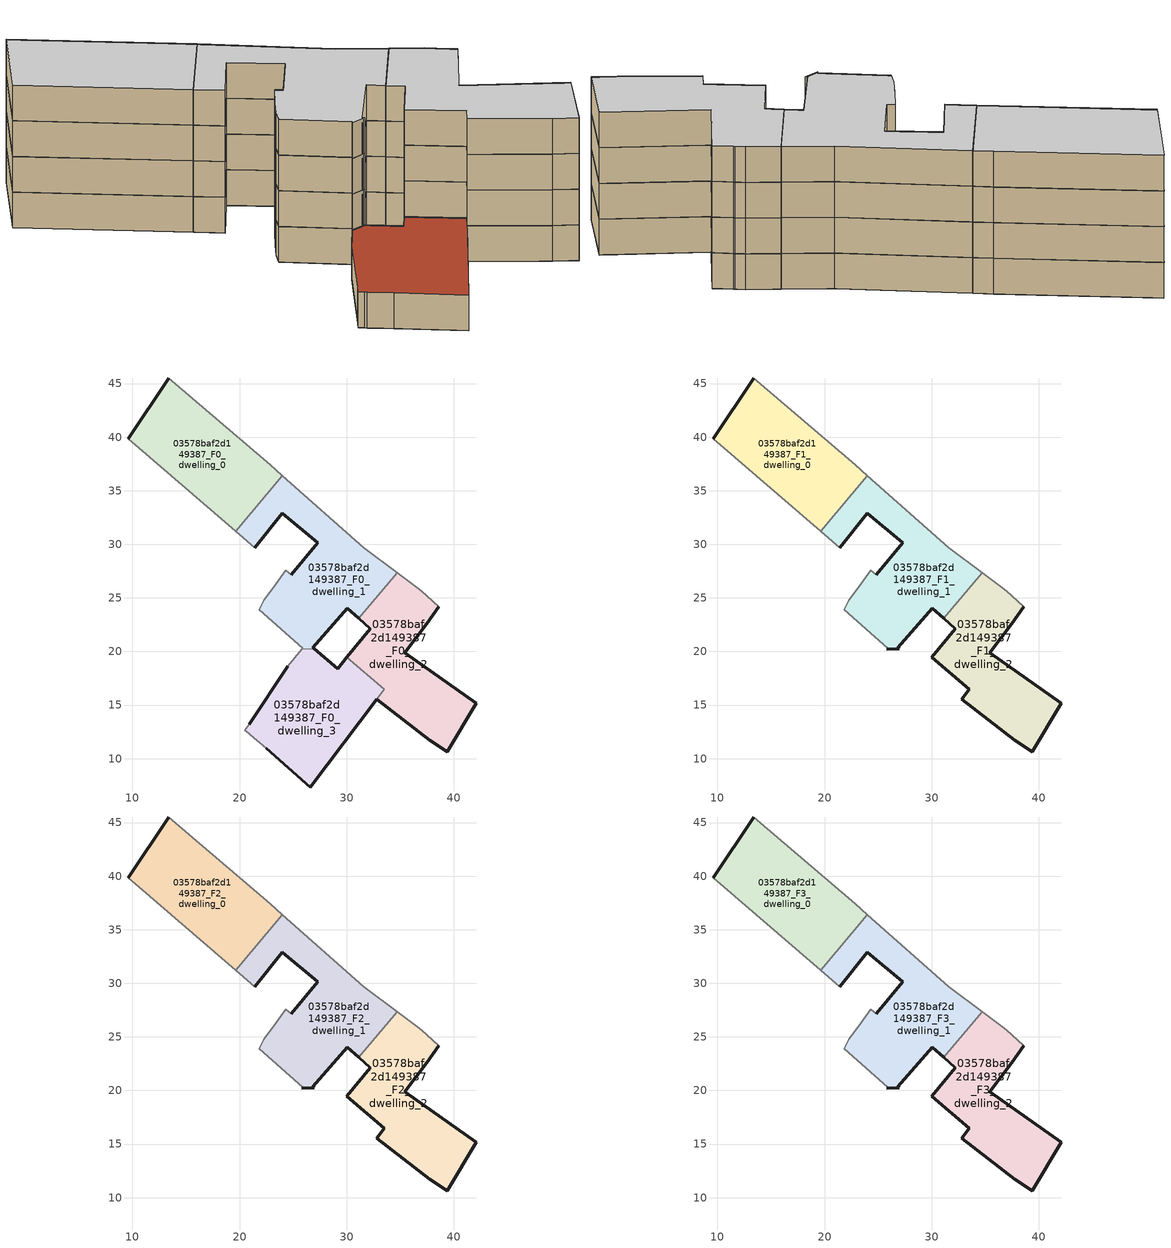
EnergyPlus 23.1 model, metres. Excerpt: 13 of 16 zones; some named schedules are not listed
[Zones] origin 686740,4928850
03578baf2d149387_F0_dwelling_0
 floor ground (EU_floor_Construction): 19.62,31.23 23.99,36.41 22.85,37.42 13.37,45.52 9.59,39.83 z0
 wall outside (EU_wall_Construction): 9.59,39.83 13.37,45.52 z0:3
 wall adiabatic (EU_wall_Construction): 19.62,31.23 9.59,39.83 / 13.37,45.52 22.85,37.42 23.99,36.41 z0:3
 wall to 03578baf2d149387_F0_dwelling_1 (EU_wall_Construction): 23.99,36.41 19.62,31.23 z0:3
03578baf2d149387_F0_dwelling_1
 floor ground (EU_floor_Construction): 31.12,23.08 34.7,27.33 31.57,29.67 23.99,36.41 19.62,31.23 21.4,29.7 23.96,32.9 27.28,30.13 24.81,27.18 24.3,27.57 23.14,25.97 22.27,24.76 21.84,23.9 25.89,20.32 25.8,20.2 26.95,20.25 26.84,20.35 30.05,24.04 z0
 wall outside (EU_wall_Construction): 24.81,27.18 27.28,30.13 23.96,32.9 21.4,29.7 / 31.12,23.08 30.05,24.04 26.84,20.35 26.95,20.25 z0:3
 wall adiabatic (EU_wall_Construction): 21.4,29.7 19.62,31.23 / 23.99,36.41 31.57,29.67 34.7,27.33 / 25.8,20.2 25.89,20.32 21.84,23.9 22.27,24.76 23.14,25.97 24.3,27.57 24.81,27.18 z0:3
 wall to 03578baf2d149387_F0_dwelling_3 (EU_wall_Construction): 26.95,20.25 25.8,20.2 z0:3
 wall to 03578baf2d149387_F0_dwelling_2 (EU_wall_Construction): 34.7,27.33 31.12,23.08 z0:3
03578baf2d149387_F0_dwelling_2
 floor ground (EU_floor_Construction): 39.35,10.65 42.09,15.17 35.39,19.87 37.44,22.61 38.6,24.17 37.47,25.18 37.36,25.28 36.78,25.79 34.7,27.33 31.12,23.08 32.18,22.12 30,19.44 33.51,16.48 32.79,15.54 37.75,11.74 z0
 wall outside (EU_wall_Construction): 30,19.44 32.18,22.12 31.12,23.08 / 38.6,24.17 37.44,22.61 35.39,19.87 42.09,15.17 39.35,10.65 37.75,11.74 32.79,15.54 z0:3
 wall adiabatic (EU_wall_Construction): 34.7,27.33 36.78,25.79 37.36,25.28 37.47,25.18 38.6,24.17 z0:3
 wall to 03578baf2d149387_F0_dwelling_3 (EU_wall_Construction): 32.79,15.54 33.51,16.48 30,19.44 z0:3
03578baf2d149387_F0_dwelling_3
 floor ground (EU_floor_Construction): 26.6,7.35 33.51,16.48 30,19.44 29.13,18.38 26.95,20.25 25.8,20.2 24.51,18.6 20.88,13.23 20.49,12.65 20.83,12.35 21,12.21 22.46,10.95 z0
 wall outside (EU_wall_Construction): 20.88,13.23 24.51,18.6 / 26.95,20.25 29.13,18.38 30,19.44 / 32.79,15.54 26.6,7.35 22.46,10.95 z0:3
 wall adiabatic (EU_wall_Construction): 24.51,18.6 25.8,20.2 / 22.46,10.95 21,12.21 20.83,12.35 20.49,12.65 20.88,13.23 z0:3
 roof outside (EU_roof_Construction): 30,19.44 33.51,16.48 26.6,7.35 22.46,10.95 21,12.21 20.83,12.35 20.49,12.65 20.88,13.23 24.51,18.6 25.8,20.2 26.95,20.25 29.13,18.38 z3
03578baf2d149387_F1_dwelling_0
 floor to 03578baf2d149387_F0_dwelling_0 (EU_floor_Construction): 19.62,31.23 23.99,36.41 22.85,37.42 13.37,45.52 9.59,39.83 z3
 wall outside (EU_wall_Construction): 9.59,39.83 13.37,45.52 z3:6
 wall adiabatic (EU_wall_Construction): 19.62,31.23 9.59,39.83 / 13.37,45.52 22.85,37.42 23.99,36.41 z3:6
 wall to 03578baf2d149387_F1_dwelling_1 (EU_wall_Construction): 23.99,36.41 19.62,31.23 z3:6
03578baf2d149387_F1_dwelling_1
 floor to 03578baf2d149387_F0_dwelling_1 (EU_floor_Construction): 31.12,23.08 34.7,27.33 31.57,29.67 23.99,36.41 19.62,31.23 21.4,29.7 23.96,32.9 27.28,30.13 24.81,27.18 24.3,27.57 23.14,25.97 22.27,24.76 21.84,23.9 25.89,20.32 25.8,20.2 26.95,20.25 26.84,20.35 30.05,24.04 z3
 wall outside (EU_wall_Construction): 24.81,27.18 27.28,30.13 23.96,32.9 21.4,29.7 / 31.12,23.08 30.05,24.04 26.84,20.35 26.95,20.25 25.8,20.2 z3:6
 wall adiabatic (EU_wall_Construction): 21.4,29.7 19.62,31.23 / 23.99,36.41 31.57,29.67 34.7,27.33 / 25.8,20.2 25.89,20.32 21.84,23.9 22.27,24.76 23.14,25.97 24.3,27.57 24.81,27.18 z3:6
 wall to 03578baf2d149387_F1_dwelling_2 (EU_wall_Construction): 34.7,27.33 31.12,23.08 z3:6
03578baf2d149387_F1_dwelling_2
 floor to 03578baf2d149387_F0_dwelling_2 (EU_floor_Construction): 39.35,10.65 42.09,15.17 35.39,19.87 37.44,22.61 38.6,24.17 37.47,25.18 37.36,25.28 36.78,25.79 34.7,27.33 31.12,23.08 32.18,22.12 30,19.44 33.51,16.48 32.79,15.54 37.75,11.74 z3
 wall outside (EU_wall_Construction): 38.6,24.17 37.44,22.61 35.39,19.87 42.09,15.17 39.35,10.65 37.75,11.74 32.79,15.54 33.51,16.48 30,19.44 32.18,22.12 31.12,23.08 z3:6
 wall adiabatic (EU_wall_Construction): 34.7,27.33 36.78,25.79 37.36,25.28 37.47,25.18 38.6,24.17 z3:6
03578baf2d149387_F2_dwelling_0
 floor to 03578baf2d149387_F1_dwelling_0 (EU_floor_Construction): 19.62,31.23 23.99,36.41 22.85,37.42 13.37,45.52 9.59,39.83 z6
 wall outside (EU_wall_Construction): 9.59,39.83 13.37,45.52 z6:9
 wall adiabatic (EU_wall_Construction): 19.62,31.23 9.59,39.83 / 13.37,45.52 22.85,37.42 23.99,36.41 z6:9
 wall to 03578baf2d149387_F2_dwelling_1 (EU_wall_Construction): 23.99,36.41 19.62,31.23 z6:9
03578baf2d149387_F2_dwelling_1
 floor to 03578baf2d149387_F1_dwelling_1 (EU_floor_Construction): 31.12,23.08 34.7,27.33 31.57,29.67 23.99,36.41 19.62,31.23 21.4,29.7 23.96,32.9 27.28,30.13 24.81,27.18 24.3,27.57 23.14,25.97 22.27,24.76 21.84,23.9 25.89,20.32 25.8,20.2 26.95,20.25 26.84,20.35 30.05,24.04 z6
 wall outside (EU_wall_Construction): 24.81,27.18 27.28,30.13 23.96,32.9 21.4,29.7 / 31.12,23.08 30.05,24.04 26.84,20.35 26.95,20.25 25.8,20.2 z6:9
 wall adiabatic (EU_wall_Construction): 21.4,29.7 19.62,31.23 / 23.99,36.41 31.57,29.67 34.7,27.33 / 25.8,20.2 25.89,20.32 21.84,23.9 22.27,24.76 23.14,25.97 24.3,27.57 24.81,27.18 z6:9
 wall to 03578baf2d149387_F2_dwelling_2 (EU_wall_Construction): 34.7,27.33 31.12,23.08 z6:9
03578baf2d149387_F2_dwelling_2
 floor to 03578baf2d149387_F1_dwelling_2 (EU_floor_Construction): 39.35,10.65 42.09,15.17 35.39,19.87 37.44,22.61 38.6,24.17 37.47,25.18 37.36,25.28 36.78,25.79 34.7,27.33 31.12,23.08 32.18,22.12 30,19.44 33.51,16.48 32.79,15.54 37.75,11.74 z6
 wall outside (EU_wall_Construction): 38.6,24.17 37.44,22.61 35.39,19.87 42.09,15.17 39.35,10.65 37.75,11.74 32.79,15.54 33.51,16.48 30,19.44 32.18,22.12 31.12,23.08 z6:9
 wall adiabatic (EU_wall_Construction): 34.7,27.33 36.78,25.79 37.36,25.28 37.47,25.18 38.6,24.17 z6:9
03578baf2d149387_F3_dwelling_0
 floor to 03578baf2d149387_F2_dwelling_0 (EU_floor_Construction): 19.62,31.23 23.99,36.41 22.85,37.42 13.37,45.52 9.59,39.83 z9
 wall outside (EU_wall_Construction): 9.59,39.83 13.37,45.52 z9:12
 wall adiabatic (EU_wall_Construction): 19.62,31.23 9.59,39.83 / 13.37,45.52 22.85,37.42 23.99,36.41 z9:12
 wall to 03578baf2d149387_F3_dwelling_1 (EU_wall_Construction): 23.99,36.41 19.62,31.23 z9:12
 ceiling to 03578baf2d149387_F4_dwelling_0 (EU_floor_Construction): 22.85,37.42 23.99,36.41 19.62,31.23 9.59,39.83 13.37,45.52 z12
03578baf2d149387_F3_dwelling_1
 floor to 03578baf2d149387_F2_dwelling_1 (EU_floor_Construction): 31.12,23.08 34.7,27.33 31.57,29.67 23.99,36.41 19.62,31.23 21.4,29.7 23.96,32.9 27.28,30.13 24.81,27.18 24.3,27.57 23.14,25.97 22.27,24.76 21.84,23.9 25.89,20.32 25.8,20.2 26.95,20.25 26.84,20.35 30.05,24.04 z9
 wall outside (EU_wall_Construction): 24.81,27.18 27.28,30.13 23.96,32.9 21.4,29.7 / 31.12,23.08 30.05,24.04 26.84,20.35 26.95,20.25 25.8,20.2 z9:12
 wall adiabatic (EU_wall_Construction): 21.4,29.7 19.62,31.23 / 23.99,36.41 31.57,29.67 34.7,27.33 / 25.8,20.2 25.89,20.32 21.84,23.9 22.27,24.76 23.14,25.97 24.3,27.57 24.81,27.18 z9:12
 wall to 03578baf2d149387_F3_dwelling_2 (EU_wall_Construction): 34.7,27.33 31.12,23.08 z9:12
 ceiling to 03578baf2d149387_F4_dwelling_1 (EU_floor_Construction): 31.57,29.67 34.7,27.33 31.12,23.08 30.05,24.04 26.84,20.35 26.95,20.25 25.8,20.2 25.89,20.32 21.84,23.9 22.27,24.76 23.14,25.97 24.3,27.57 24.81,27.18 27.28,30.13 23.96,32.9 21.4,29.7 19.62,31.23 23.99,36.41 z12
03578baf2d149387_F3_dwelling_2
 floor to 03578baf2d149387_F2_dwelling_2 (EU_floor_Construction): 39.35,10.65 42.09,15.17 35.39,19.87 37.44,22.61 38.6,24.17 37.47,25.18 37.36,25.28 36.78,25.79 34.7,27.33 31.12,23.08 32.18,22.12 30,19.44 33.51,16.48 32.79,15.54 37.75,11.74 z9
 wall outside (EU_wall_Construction): 38.6,24.17 37.44,22.61 35.39,19.87 42.09,15.17 39.35,10.65 37.75,11.74 32.79,15.54 33.51,16.48 30,19.44 32.18,22.12 31.12,23.08 z9:12
 wall adiabatic (EU_wall_Construction): 34.7,27.33 36.78,25.79 37.36,25.28 37.47,25.18 38.6,24.17 z9:12
 ceiling to 03578baf2d149387_F4_dwelling_2 (EU_floor_Construction): 38.6,24.17 37.44,22.61 35.39,19.87 42.09,15.17 39.35,10.65 37.75,11.74 32.79,15.54 33.51,16.48 30,19.44 32.18,22.12 31.12,23.08 34.7,27.33 36.78,25.79 37.36,25.28 37.47,25.18 z12
[Building]
EU S2 Campaign: North Axis=0; Terrain=City; Solar Distribution=FullExterior
[Site:Location]
Bologna: Latitude=44.5; Longitude=11.25; Time Zone=1; Elevation=37
[SizingPeriod:WeatherFileDays]
AnnualSizingPeriod: Begin Month=1; Begin Day of Month=1; End Month=12; End Day of Month=31; Day of Week for Start Day=Monday; Use Weather File Daylight Saving Period=No; Use Weather File Rain and Snow Indicators=No
[MATERIAL]
EU_InternalMass_Material: Roughness=MediumRough; Thickness=0.1; Conductivity=1; Density=1800; Specific Heat=900; Thermal Absorptance=0.9; Solar Absorptance=0.7; Visible Absorptance=0.7
[MATERIAL:NOMASS] Roughness=MediumRough; Thermal Absorptance=0.9; Solar Absorptance=0.7; Visible Absorptance=0.7
Name | Thermal Resistance
EU_wall_NoMass | 0.905828
EU_roof_NoMass | 0.37593
EU_floor_NoMass | 0.67114
[CONSTRUCTION]
EU_wall_Construction: EU_wall_NoMass
EU_roof_Construction: EU_roof_NoMass
EU_floor_Construction: EU_floor_NoMass
EU_InternalMass_Construction: EU_InternalMass_Material
[ZONE] Type=1; Multiplier=1; Ceiling Height=autocalculate; Floor Area=autocalculate; Part of Total Floor Area=Yes
Name | Volume
03578baf2d149387_F0_dwelling_0; 03578baf2d149387_F1_dwelling_0; 03578baf2d149387_F2_dwelling_0; 03578baf2d149387_F3_dwelling_0 | 277.094
03578baf2d149387_F0_dwelling_1 | 303.977
03578baf2d149387_F1_dwelling_1; 03578baf2d149387_F2_dwelling_1; 03578baf2d149387_F3_dwelling_1 | 303.979
03578baf2d149387_F0_dwelling_2; 03578baf2d149387_F1_dwelling_2; 03578baf2d149387_F2_dwelling_2; 03578baf2d149387_F3_dwelling_2 | 259.739
03578baf2d149387_F0_dwelling_3 | 267.571
[INTERNALMASS] Construction=EU_InternalMass_Construction
Name | Zone or ZoneList | Surface Area
03578baf2d149387_F0_dwelling_0_EU_InternalMass | 03578baf2d149387_F0_dwelling_0 | 92.3644
03578baf2d149387_F0_dwelling_1_EU_InternalMass | 03578baf2d149387_F0_dwelling_1 | 101.326
03578baf2d149387_F0_dwelling_2_EU_InternalMass | 03578baf2d149387_F0_dwelling_2 | 86.5783
03578baf2d149387_F0_dwelling_3_EU_InternalMass | 03578baf2d149387_F0_dwelling_3 | 89.1925
03578baf2d149387_F1_dwelling_0_EU_InternalMass | 03578baf2d149387_F1_dwelling_0 | 145.368
03578baf2d149387_F1_dwelling_1_EU_InternalMass | 03578baf2d149387_F1_dwelling_1 | 107.742
03578baf2d149387_F1_dwelling_2_EU_InternalMass | 03578baf2d149387_F1_dwelling_2 | 116.357
03578baf2d149387_F2_dwelling_0_EU_InternalMass | 03578baf2d149387_F2_dwelling_0 | 145.368
03578baf2d149387_F2_dwelling_1_EU_InternalMass | 03578baf2d149387_F2_dwelling_1 | 107.742
03578baf2d149387_F2_dwelling_2_EU_InternalMass | 03578baf2d149387_F2_dwelling_2 | 116.357
03578baf2d149387_F3_dwelling_0_EU_InternalMass | 03578baf2d149387_F3_dwelling_0 | 145.368
03578baf2d149387_F3_dwelling_1_EU_InternalMass | 03578baf2d149387_F3_dwelling_1 | 107.742
03578baf2d149387_F3_dwelling_2_EU_InternalMass | 03578baf2d149387_F3_dwelling_2 | 116.357
[OTHEREQUIPMENT] Fuel Type=Electricity; Design Level Calculation Method=Watts/Area; Power per Zone Floor Area=1; Fraction Latent=0; Fraction Radiant=0; Fraction Lost=0; Carbon Dioxide Generation Rate=0; EndUse Subcategory=EU_Step8_InternalGains
Name | Zone or ZoneList or Space or SpaceList | Schedule
EU_Step8_InternalGain_03578baf2d149387_F0_dwelling_0_f000 | 03578baf2d149387_F0_dwelling_0 | EU_Step8_GainSchedule_03578baf2d149387_F0_dwelling_0_f000
EU_Step8_InternalGain_03578baf2d149387_F0_dwelling_1_f000 | 03578baf2d149387_F0_dwelling_1 | EU_Step8_GainSchedule_03578baf2d149387_F0_dwelling_1_f000
EU_Step8_InternalGain_03578baf2d149387_F0_dwelling_2_f000 | 03578baf2d149387_F0_dwelling_2 | EU_Step8_GainSchedule_03578baf2d149387_F0_dwelling_2_f000
EU_Step8_InternalGain_03578baf2d149387_F0_dwelling_3_f000 | 03578baf2d149387_F0_dwelling_3 | EU_Step8_GainSchedule_03578baf2d149387_F0_dwelling_3_f000
EU_Step8_InternalGain_03578baf2d149387_F1_dwelling_0_f000 | 03578baf2d149387_F1_dwelling_0 | EU_Step8_GainSchedule_03578baf2d149387_F1_dwelling_0_f000
EU_Step8_InternalGain_03578baf2d149387_F1_dwelling_1_f000 | 03578baf2d149387_F1_dwelling_1 | EU_Step8_GainSchedule_03578baf2d149387_F1_dwelling_1_f000
EU_Step8_InternalGain_03578baf2d149387_F1_dwelling_2_f000 | 03578baf2d149387_F1_dwelling_2 | EU_Step8_GainSchedule_03578baf2d149387_F1_dwelling_2_f000
EU_Step8_InternalGain_03578baf2d149387_F2_dwelling_0_f000 | 03578baf2d149387_F2_dwelling_0 | EU_Step8_GainSchedule_03578baf2d149387_F2_dwelling_0_f000
EU_Step8_InternalGain_03578baf2d149387_F2_dwelling_1_f000 | 03578baf2d149387_F2_dwelling_1 | EU_Step8_GainSchedule_03578baf2d149387_F2_dwelling_1_f000
EU_Step8_InternalGain_03578baf2d149387_F2_dwelling_2_f000 | 03578baf2d149387_F2_dwelling_2 | EU_Step8_GainSchedule_03578baf2d149387_F2_dwelling_2_f000
EU_Step8_InternalGain_03578baf2d149387_F3_dwelling_0_f000 | 03578baf2d149387_F3_dwelling_0 | EU_Step8_GainSchedule_03578baf2d149387_F3_dwelling_0_f000
EU_Step8_InternalGain_03578baf2d149387_F3_dwelling_1_f000 | 03578baf2d149387_F3_dwelling_1 | EU_Step8_GainSchedule_03578baf2d149387_F3_dwelling_1_f000
EU_Step8_InternalGain_03578baf2d149387_F3_dwelling_2_f000 | 03578baf2d149387_F3_dwelling_2 | EU_Step8_GainSchedule_03578baf2d149387_F3_dwelling_2_f000
[ZONEVENTILATION:DESIGNFLOWRATE] Schedule=EU_AlwaysOn; Design Flow Rate Calculation Method=AirChanges/Hour; Air Changes per Hour=0.73129; Ventilation Type=Natural; Fan Pressure Rise=0; Fan Total Efficiency=1; Constant Term Coefficient=1; Temperature Term Coefficient=0; Velocity Term Coefficient=0; Velocity Squared Term Coefficient=0; Minimum Indoor Temperature=-100; Maximum Indoor Temperature=100; Delta Temperature=-100; Minimum Outdoor Temperature=-100; Maximum Outdoor Temperature=100; Maximum Wind Speed=40
Name | Zone or ZoneList or Space or SpaceList
EU_ConstantAir_03578baf2d149387_F0_dwelling_0 | 03578baf2d149387_F0_dwelling_0
EU_ConstantAir_03578baf2d149387_F0_dwelling_1 | 03578baf2d149387_F0_dwelling_1
EU_ConstantAir_03578baf2d149387_F0_dwelling_2 | 03578baf2d149387_F0_dwelling_2
EU_ConstantAir_03578baf2d149387_F0_dwelling_3 | 03578baf2d149387_F0_dwelling_3
EU_ConstantAir_03578baf2d149387_F1_dwelling_0 | 03578baf2d149387_F1_dwelling_0
EU_ConstantAir_03578baf2d149387_F1_dwelling_1 | 03578baf2d149387_F1_dwelling_1
EU_ConstantAir_03578baf2d149387_F1_dwelling_2 | 03578baf2d149387_F1_dwelling_2
EU_ConstantAir_03578baf2d149387_F2_dwelling_0 | 03578baf2d149387_F2_dwelling_0
EU_ConstantAir_03578baf2d149387_F2_dwelling_1 | 03578baf2d149387_F2_dwelling_1
EU_ConstantAir_03578baf2d149387_F2_dwelling_2 | 03578baf2d149387_F2_dwelling_2
EU_ConstantAir_03578baf2d149387_F3_dwelling_0 | 03578baf2d149387_F3_dwelling_0
EU_ConstantAir_03578baf2d149387_F3_dwelling_1 | 03578baf2d149387_F3_dwelling_1
EU_ConstantAir_03578baf2d149387_F3_dwelling_2 | 03578baf2d149387_F3_dwelling_2
[HVACTEMPLATE:THERMOSTAT] Constant Heating Setpoint=20; Constant Cooling Setpoint=50
EU_HeatOnly_03578baf2d149387_F0_dwelling_0; EU_HeatOnly_03578baf2d149387_F0_dwelling_1; EU_HeatOnly_03578baf2d149387_F0_dwelling_2; EU_HeatOnly_03578baf2d149387_F0_dwelling_3; EU_HeatOnly_03578baf2d149387_F1_dwelling_0; EU_HeatOnly_03578baf2d149387_F1_dwelling_1; EU_HeatOnly_03578baf2d149387_F1_dwelling_2; EU_HeatOnly_03578baf2d149387_F2_dwelling_0; EU_HeatOnly_03578baf2d149387_F2_dwelling_1; EU_HeatOnly_03578baf2d149387_F2_dwelling_2; EU_HeatOnly_03578baf2d149387_F3_dwelling_0; EU_HeatOnly_03578baf2d149387_F3_dwelling_1; EU_HeatOnly_03578baf2d149387_F3_dwelling_2; EU_HeatOnly_03578baf2d149387_F4_dwelling_0; EU_HeatOnly_03578baf2d149387_F4_dwelling_1; EU_HeatOnly_03578baf2d149387_F4_dwelling_2
[HVACTEMPLATE:ZONE:IDEALLOADSAIRSYSTEM] System Availability Schedule=EU_AlwaysOn; Maximum Heating Supply Air Temperature=50; Minimum Cooling Supply Air Temperature=13; Maximum Heating Supply Air Humidity Ratio=0.0156; Minimum Cooling Supply Air Humidity Ratio=0.0077; Heating Limit=NoLimit; Cooling Limit=NoLimit; Heating Availability Schedule=EU_AlwaysOn; Cooling Availability Schedule=EU_CoolingOff; Dehumidification Control Type=ConstantSensibleHeatRatio; Cooling Sensible Heat Ratio=0.7; Dehumidification Setpoint=60; Humidification Control Type=None; Humidification Setpoint=30; Outdoor Air Method=None; Outdoor Air Flow Rate per Person=0.00944; Outdoor Air Flow Rate per Zone Floor Area=0; Outdoor Air Flow Rate per Zone=0; Demand Controlled Ventilation Type=None; Outdoor Air Economizer Type=NoEconomizer; Heat Recovery Type=None; Sensible Heat Recovery Effectiveness=0.7; Latent Heat Recovery Effectiveness=0.65
Name | Template Thermostat
03578baf2d149387_F0_dwelling_0 | EU_HeatOnly_03578baf2d149387_F0_dwelling_0
03578baf2d149387_F0_dwelling_1 | EU_HeatOnly_03578baf2d149387_F0_dwelling_1
03578baf2d149387_F0_dwelling_2 | EU_HeatOnly_03578baf2d149387_F0_dwelling_2
03578baf2d149387_F0_dwelling_3 | EU_HeatOnly_03578baf2d149387_F0_dwelling_3
03578baf2d149387_F1_dwelling_0 | EU_HeatOnly_03578baf2d149387_F1_dwelling_0
03578baf2d149387_F1_dwelling_1 | EU_HeatOnly_03578baf2d149387_F1_dwelling_1
03578baf2d149387_F1_dwelling_2 | EU_HeatOnly_03578baf2d149387_F1_dwelling_2
03578baf2d149387_F2_dwelling_0 | EU_HeatOnly_03578baf2d149387_F2_dwelling_0
03578baf2d149387_F2_dwelling_1 | EU_HeatOnly_03578baf2d149387_F2_dwelling_1
03578baf2d149387_F2_dwelling_2 | EU_HeatOnly_03578baf2d149387_F2_dwelling_2
03578baf2d149387_F3_dwelling_0 | EU_HeatOnly_03578baf2d149387_F3_dwelling_0
03578baf2d149387_F3_dwelling_1 | EU_HeatOnly_03578baf2d149387_F3_dwelling_1
03578baf2d149387_F3_dwelling_2 | EU_HeatOnly_03578baf2d149387_F3_dwelling_2
